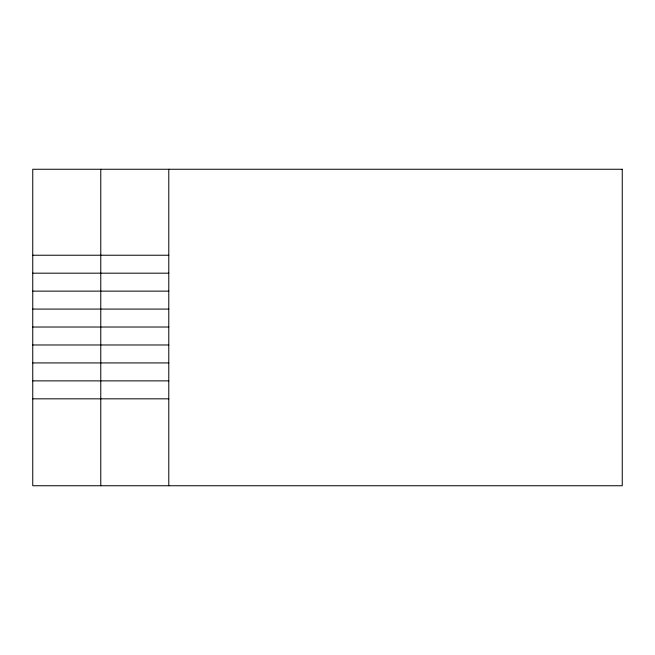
<?xml version="1.0" encoding="UTF-8"?>
<svg xmlns="http://www.w3.org/2000/svg" width="655" height="655" viewBox="0 0 655 655"><rect width="100%" height="100%" fill="white"/><g stroke="black" fill="none" stroke-linecap="round" stroke-linejoin="round"><path stroke-width="0.98" d="M32.75 255.229L168.785 255.229M32.75 273.176L168.785 273.176M32.75 291.131L168.785 291.131M32.75 309.078L168.785 309.078M32.75 327.025L168.785 327.025M32.75 344.98L168.785 344.98M32.75 362.927L168.785 362.927M32.75 380.874L168.785 380.874M32.75 398.829L168.785 398.829M168.785 169.26L168.785 485.74M100.772 169.26L100.772 485.74M622.25 169.26L32.75 169.26L32.75 485.74L622.25 485.74L622.25 169.26"/></g></svg>
